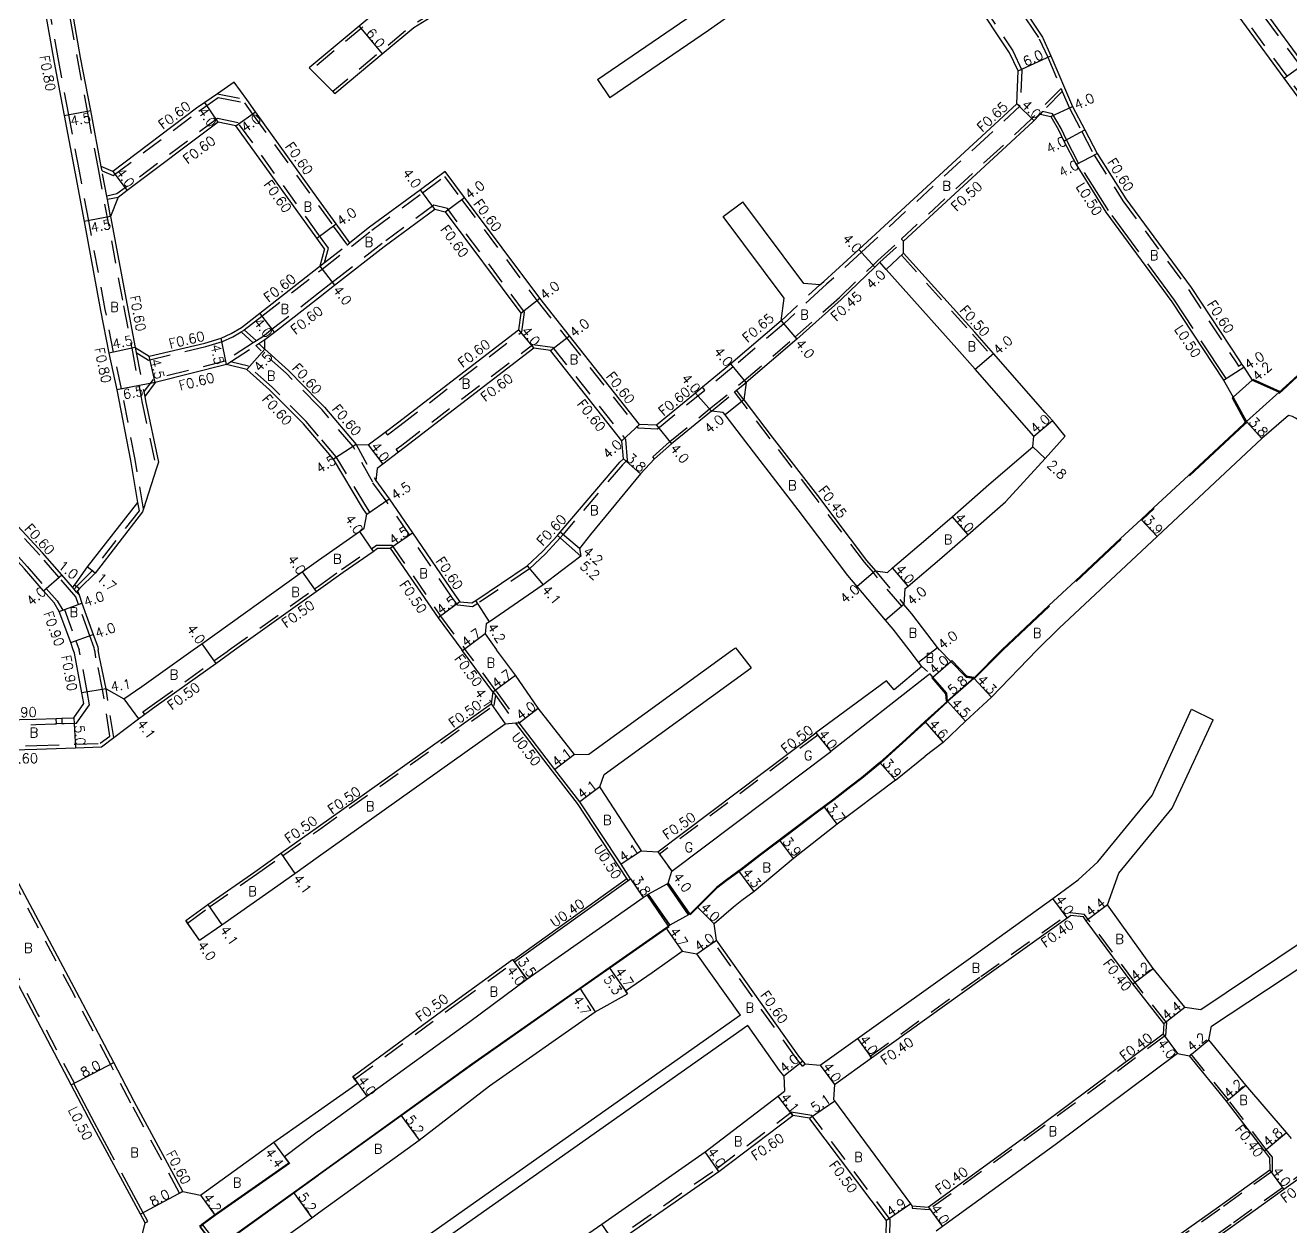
# Model space of a CAD drawing. Header units: metres. Extents: x -4002 to -3200, y -109800 to -109200.
# Drawn here: x -3531.6 to -3320.9, y -109542.3 to -109342.3 of the extents above; entities that cross this region are included whole.
import ezdxf

# ---------------------------------------------------------------- set-up
doc = ezdxf.new("R2010")
doc.units = ezdxf.units.M
doc.header["$LTSCALE"] = 2.5
for name, pattern in [('2232000', [2.5, 1.5, -1]), ('2233000', [4, 3, -1]), ('6301000', [1, 0.5, -0.5])]:
    doc.linetypes.add(name, pattern=pattern)
for name, color, linetype in [('2101000', 177, 'Continuous'), ('2101001', 1, 'Continuous'), ('2102000', 191, 'Continuous'), ('2102001', 191, 'Continuous'), ('2203000', 5, 'Continuous'), ('2231000', 162, 'Continuous'), ('2232000', 4, '2232000'), ('2233000', 62, '2233000'), ('2235000', 7, 'Continuous'), ('6132000', 1, '6132000'), ('9201100', 215, 'Continuous'), ('9201500', 222, 'Continuous'), ('9202100', 82, 'Continuous'), ('9202200', 155, '6301000'), ('9203500', 155, 'Continuous'), ('9301100', 77, 'Continuous')]:
    doc.layers.add(name, color=color, linetype=linetype)
doc.styles.add('Dm_Anotation', font='txt.shx', dxfattribs={"bigfont": 'pscdm.shx'})
doc.linetypes.add('6132000', pattern='A,1e-07,[100,DM.shx,S=0.25,R=0,X=0,Y=0],0.05,[100,DM.shx,S=0.2,R=0,X=0,Y=0],0.05,[100,DM.shx,S=0.15,R=0,X=0,Y=0],0.05,[100,DM.shx,S=0.1,R=0,X=0,Y=0],0.05,[100,DM.shx,S=0.05,R=0,X=0,Y=0],4.8', length=5)

msp = doc.modelspace()

# ---------------------------------------------------------------- linework, layer by layer
at = {"layer": '2101000'}
for points in [[(-3313.3, -109353.1), (-3311.27, -109351.66), (-3294.69, -109338.89), (-3294.51, -109336.2), (-3294.92, -109335.61), (-3305.3, -109320.9), (-3323.05, -109296.44), (-3326.81, -109290.72), (-3329.61, -109290.53), (-3330.72, -109291.35), (-3333.57, -109293.44), (-3349.01, -109304.46), (-3349.3, -109307.24), (-3340.78, -109318.46), (-3331.28, -109331.59), (-3318.74, -109348.75), (-3315.95, -109352.57)], [(-3389.29, -109381.74), (-3390.1, -109382.55), (-3395.73, -109387.91), (-3403.12, -109394.54), (-3411.56, -109401.75), (-3411.93, -109404.63), (-3407.2, -109410.84), (-3399.69, -109420.54), (-3391.49, -109431.4), (-3390.03, -109433.12), (-3388.04, -109433.36), (-3387.17, -109432.62), (-3381.61, -109427.91), (-3377.27, -109424.09), (-3371.15, -109418.71), (-3363.8, -109412.45), (-3363.63, -109410.66), (-3373.4, -109399.55), (-3376.45, -109396.07), (-3388.24, -109382.94)], [(-3457.22, -109438.46), (-3456.56, -109438.03), (-3448, -109432.3), (-3445.39, -109429.85), (-3442.96, -109427.22), (-3442.49, -109426.66), (-3440.59, -109424.41), (-3432.56, -109415.04), (-3431.98, -109414.44), (-3432.22, -109411.45), (-3444.1, -109396.44), (-3446.88, -109396.05), (-3468.48, -109412.63), (-3469.44, -109413.35), (-3472.06, -109415.33), (-3472.98, -109416.06), (-3473.22, -109418.04), (-3470.98, -109421.12), (-3467.1, -109426.77), (-3460.05, -109437.12), (-3459.21, -109438.26)]]:
    msp.add_lwpolyline(points, close=True, dxfattribs=at)
at = {"layer": '2101000', "color": 244}
for points in [[(-3480.01, -109353.62), (-3471.8, -109346.77), (-3466.89, -109342.68), (-3463.99, -109340.89), (-3455.86, -109335.9), (-3447.4, -109330.72), (-3438.61, -109325.33), (-3429.42, -109319.7), (-3419.76, -109313.77), (-3406.59, -109305.7), (-3401.56, -109306.19)], [(-3451.47, -109326.36), (-3460.22, -109331.54), (-3468.24, -109336.45), (-3470.41, -109337.78), (-3475.97, -109342.43), (-3484.32, -109349.38)]]:
    msp.add_lwpolyline(points, dxfattribs=at)
at = {"layer": '2101000'}
for points in [[(-3399.28, -109385.5), (-3398.6, -109384.92), (-3392.81, -109379.6), (-3371.63, -109360.16), (-3366.5, -109355.36), (-3366.24, -109349.87), (-3367.68, -109346.85), (-3379.58, -109328.97), (-3386.64, -109321.85)], [(-3374.89, -109325.23), (-3362.23, -109344.25), (-3360.8, -109347.35), (-3357.2, -109355.81), (-3355.14, -109359.71), (-3353.09, -109363.62), (-3348.34, -109371.16), (-3337.44, -109385.95), (-3329.42, -109398.15), (-3329.07, -109398.68), (-3328.72, -109399.22), (-3327.33, -109401.38), (-3322.82, -109403.38), (-3322.31, -109402.93), (-3319.1, -109399.95), (-3314, -109395.18)], [(-3529.15, -109334.87), (-3529.05, -109335.59), (-3526.77, -109348.46), (-3525.09, -109357.31), (-3523.32, -109366.7), (-3521.78, -109374.97), (-3519.03, -109389.74), (-3517.66, -109396.85), (-3516.31, -109402.99), (-3514.05, -109414.72), (-3512.85, -109421.74), (-3521.24, -109432.45), (-3523.35, -109435.42), (-3523.7, -109435.85), (-3525.49, -109433.79), (-3528.7, -109430.09), (-3535.5, -109422.73)], [(-3482.74, -109371.27), (-3493.23, -109356.72), (-3494.69, -109354.66), (-3496.77, -109351.74), (-3499.56, -109353.67), (-3501.69, -109355.15), (-3503.04, -109356.08), (-3516.99, -109366.62), (-3518.91, -109365.77), (-3520.67, -109356.48), (-3522.35, -109347.63), (-3524.61, -109334.82)], [(-3292.37, -109342.16), (-3308.95, -109354.92), (-3310.98, -109356.36), (-3315.62, -109359.56), (-3318.56, -109355.77), (-3321.97, -109351.11), (-3334.52, -109333.94)], [(-3482.74, -109378.11), (-3483.04, -109377.7), (-3496.48, -109359.05), (-3499.42, -109358.44), (-3514.58, -109369.81), (-3516.12, -109370.97), (-3516.2, -109371.18), (-3517.35, -109374.14), (-3514.61, -109388.88), (-3513.25, -109395.94), (-3510.96, -109397.38), (-3501.64, -109395.18), (-3498.92, -109394.35)], [(-3385.11, -109436.13), (-3384.58, -109435.67), (-3378.95, -109430.9), (-3374.63, -109427.1), (-3368.38, -109421.6), (-3361.77, -109414.39), (-3358.43, -109410.67), (-3360.57, -109408.08), (-3361.75, -109406.74), (-3370.39, -109396.91), (-3373.48, -109393.4), (-3385.33, -109380.2), (-3385.37, -109378.2), (-3368.92, -109363.09), (-3363.79, -109358.31), (-3362.6, -109357.08), (-3360.84, -109357.47), (-3359.53, -109359.71), (-3358.68, -109361.58), (-3356.63, -109365.48), (-3351.64, -109373.41), (-3340.66, -109388.32), (-3332.08, -109401.38), (-3330.46, -109404.18), (-3328.26, -109408.25), (-3328.68, -109408.63), (-3337.86, -109417.17)], [(-3405.72, -109391.5), (-3414.11, -109398.67), (-3418.83, -109402.55), (-3419.99, -109403.51), (-3426.49, -109408.85), (-3429.29, -109408.72), (-3440.97, -109393.96), (-3445.91, -109387.72), (-3458.44, -109370.93), (-3461.65, -109366.62), (-3465.77, -109369.66), (-3474.23, -109375.92), (-3477.53, -109378.5), (-3479.79, -109375.36), (-3482.74, -109371.27)], [(-3482.74, -109387.65), (-3480.07, -109385.56), (-3471.81, -109379.11), (-3463.39, -109372.88), (-3461.65, -109373.32), (-3449.05, -109390.2), (-3449.43, -109392.97)], [(-3481.73, -109379.52), (-3482.74, -109378.11)], [(-3481.73, -109379.52), (-3482.53, -109382.41)], [(-3498.92, -109394.35), (-3497.28, -109393.59), (-3495.56, -109392.59), (-3492.52, -109390.22), (-3482.74, -109382.58), (-3482.53, -109382.41)], [(-3487.75, -109399.74), (-3491.69, -109396.2), (-3491.66, -109394.62), (-3490.06, -109393.37), (-3482.74, -109387.65)], [(-3482.74, -109404.84), (-3481.72, -109405.88), (-3476.47, -109412.08), (-3474.47, -109412.14), (-3471.64, -109410), (-3469.59, -109408.45), (-3449.43, -109392.97)], [(-3482.74, -109411.59), (-3485.25, -109408.65), (-3490.89, -109402.97), (-3494.66, -109399.58), (-3498.07, -109398.77), (-3509.93, -109401.76), (-3511.68, -109404.06), (-3511.55, -109404.79), (-3509.38, -109415.01), (-3509.75, -109416.17), (-3511.86, -109422.81), (-3512.02, -109423.31), (-3519.95, -109433.5), (-3522.55, -109436.07), (-3522.84, -109436.43), (-3522.6, -109437.12), (-3522.13, -109438.51), (-3520.23, -109443.71), (-3519.5, -109445.76), (-3519.41, -109446.27)], [(-3487.75, -109399.74), (-3487.73, -109399.76), (-3482.74, -109404.84)], [(-3384.41, -109446.28), (-3387.07, -109442.79), (-3388.33, -109441.31), (-3393.08, -109435.71), (-3394.62, -109433.9), (-3402.87, -109422.97), (-3410.35, -109413.3), (-3415.03, -109407.16), (-3415.36, -109406.73), (-3417.34, -109406.5), (-3423.95, -109411.94), (-3426.79, -109414.47), (-3429.12, -109416.94), (-3437.47, -109427.07), (-3439.28, -109429.37), (-3439.06, -109430.66), (-3442.3, -109433.13), (-3445.36, -109435.43), (-3454.29, -109441.57), (-3454.82, -109441.93), (-3454.99, -109443.62), (-3453.09, -109446.28)], [(-3291.38, -109446.28), (-3292.54, -109444.57), (-3295.17, -109440.67), (-3296.79, -109438.27), (-3302.44, -109430.67), (-3308.2, -109422.92), (-3311.25, -109418.54), (-3315.54, -109412.32), (-3319.55, -109408.04), (-3320.09, -109407.69), (-3320.61, -109407.44), (-3321.26, -109407.22), (-3325.72, -109411.08), (-3343.14, -109427.41), (-3359.46, -109442.66), (-3363.12, -109446.28)], [(-3482.74, -109431.33), (-3480.93, -109430.04), (-3475.94, -109426.58), (-3475.13, -109426.02), (-3474.69, -109423.66), (-3475.39, -109422.63), (-3480.27, -109414.49), (-3482.74, -109411.59)], [(-3337.86, -109417.17), (-3343.71, -109422.62)], [(-3523.56, -109446.27), (-3524, -109445.06), (-3525.9, -109439.86), (-3526.74, -109438.46), (-3528.51, -109436.41), (-3531.68, -109432.76), (-3538.38, -109425.51), (-3540.48, -109423.42)], [(-3345.8, -109424.56), (-3343.71, -109422.62)], [(-3345.8, -109424.56), (-3349.2, -109427.74)], [(-3349.2, -109427.74), (-3356.73, -109434.77)], [(-3482.74, -109436.25), (-3478.63, -109433.31), (-3473.65, -109429.86), (-3472.91, -109429.32), (-3470.82, -109429.31), (-3462.83, -109440.93), (-3458.87, -109446.28)], [(-3503.62, -109446.28), (-3502.19, -109445.25), (-3485.47, -109433.29), (-3482.74, -109431.33)], [(-3496.75, -109446.28), (-3483.14, -109436.54), (-3482.74, -109436.25)], [(-3385.11, -109436.13), (-3385.28, -109438.72)], [(-3356.73, -109434.77), (-3361.14, -109438.89)], [(-3379.38, -109446.28), (-3379.67, -109445.89), (-3383.96, -109440.28), (-3385.28, -109438.72)], [(-3361.14, -109438.89), (-3362.14, -109439.82), (-3368.97, -109446.28)], [(-3555.05, -109446.27), (-3554.76, -109446.73), (-3548.47, -109456.74), (-3545.83, -109458.17), (-3539.4, -109458.02), (-3537.85, -109457.99), (-3529.82, -109457.8), (-3526.39, -109457.67), (-3525.49, -109457.64), (-3523.5, -109457.56)], [(-3539.29, -109463.02), (-3537.74, -109462.99), (-3529.62, -109462.8), (-3523.17, -109462.55), (-3518.86, -109462.41), (-3516.83, -109460.87), (-3512.69, -109457.72), (-3511.67, -109456.98), (-3509.78, -109455.6), (-3499.86, -109448.51), (-3496.75, -109446.28)], [(-3521.79, -109455.21), (-3522.14, -109453.39), (-3523.38, -109446.79), (-3523.56, -109446.27)], [(-3518.09, -109452.74), (-3519.2, -109447.46), (-3519.41, -109446.27)], [(-3515.14, -109454.43), (-3512.15, -109452.38), (-3503.62, -109446.28)], [(-3453.7, -109453.25), (-3458.76, -109446.42), (-3458.87, -109446.28)], [(-3449.92, -109450.46), (-3453.09, -109446.28)], [(-3382.29, -109449.05), (-3382.85, -109448.32), (-3384.41, -109446.28)], [(-3363.12, -109446.28), (-3370.72, -109454.12), (-3375.03, -109458.11), (-3378.76, -109461.67), (-3381.76, -109463.97)], [(-3377.46, -109448.19), (-3379.38, -109446.28)], [(-3368.97, -109446.28), (-3373.66, -109450.98)], [(-3377.46, -109448.19), (-3374.94, -109450.8), (-3373.66, -109450.98)], [(-3440.15, -109463.67), (-3446.16, -109455.98), (-3449.92, -109450.46)], [(-3380.48, -109450.8), (-3380.93, -109450.26)], [(-3378.04, -109454.78), (-3378.14, -109453.49), (-3380.48, -109450.8)], [(-3518.09, -109452.74), (-3515.14, -109454.43)], [(-3453.7, -109453.25), (-3454.02, -109455.22)], [(-3523.5, -109457.56), (-3521.79, -109455.21)], [(-3482.74, -109475.65), (-3454.02, -109455.22)], [(-3378.04, -109454.78), (-3381.79, -109458.21), (-3384.95, -109461.11)], [(-3482.74, -109480.68), (-3451.65, -109458.56)], [(-3451.65, -109458.56), (-3449.94, -109458.43), (-3449.35, -109458.39)], [(-3430.8, -109484.36), (-3432.38, -109481.96), (-3439.21, -109471.54), (-3443.4, -109466.17), (-3449.35, -109458.39)], [(-3428.95, -109479.71), (-3426.25, -109479.86), (-3399.94, -109460.05)], [(-3389.27, -109465.03), (-3384.95, -109461.11)], [(-3424.55, -109485.08), (-3423.93, -109483.12), (-3397.44, -109463.17)], [(-3386.68, -109467.95), (-3381.76, -109463.97)], [(-3505.35, -109536.42), (-3513.43, -109521.47), (-3516.84, -109514.98), (-3522.96, -109503.32), (-3533.01, -109484.46), (-3540.68, -109470), (-3542.4, -109466.75), (-3541.99, -109464.28)], [(-3389.27, -109465.03), (-3392.35, -109467.58), (-3394.19, -109468.96), (-3396.96, -109471.13), (-3399.96, -109473.36), (-3404.64, -109476.89), (-3409.24, -109480.35), (-3412.31, -109482.69), (-3414.83, -109484.57), (-3416.5, -109485.84), (-3420.95, -109490.26)], [(-3386.68, -109467.95), (-3396.37, -109475.3), (-3403.64, -109481.02), (-3410.19, -109486.48), (-3412.24, -109488), (-3413.67, -109489.09), (-3416.89, -109491.86)], [(-3428.95, -109479.71), (-3435.81, -109469.24), (-3435.93, -109469.07)], [(-3511.6, -109541.67), (-3512.38, -109540.22), (-3520.49, -109525.23), (-3523.92, -109518.7), (-3530.04, -109507.06), (-3540.08, -109488.21), (-3547.74, -109473.75)], [(-3504.84, -109491.33), (-3501.18, -109488.65), (-3493.35, -109483.2), (-3489.04, -109480.13), (-3482.74, -109475.65)], [(-3502.56, -109494.61), (-3498.84, -109492.02), (-3490.99, -109486.55), (-3486.67, -109483.47), (-3482.74, -109480.68)], [(-3450.13, -109498.22), (-3430.8, -109484.36)], [(-3420.95, -109490.26), (-3421.12, -109490.37), (-3424.71, -109485.2), (-3424.55, -109485.08)], [(-3482.74, -109526.39), (-3474.68, -109520.55), (-3457.54, -109508.15), (-3448.08, -109501.06), (-3428.68, -109487.51), (-3428.04, -109487.06)], [(-3428.04, -109487.06), (-3427.88, -109486.95), (-3424.28, -109492.12), (-3424.45, -109492.24)], [(-3399.21, -109515.38), (-3392.99, -109510.95), (-3374.56, -109497.81), (-3360.47, -109487.64)], [(-3343.81, -109499.3), (-3351.4, -109488.73)], [(-3396.84, -109518.61), (-3390.66, -109514.2), (-3372.25, -109500.96), (-3357.57, -109490.48)], [(-3355.41, -109490.71), (-3357.57, -109490.48)], [(-3342, -109508.45), (-3347.15, -109501.85), (-3354.93, -109491.37), (-3355.41, -109490.71)], [(-3482.74, -109533.58), (-3469.05, -109523.7), (-3457.21, -109515.17), (-3439.26, -109502.61), (-3434.33, -109499.15), (-3424.9, -109492.56), (-3424.45, -109492.24)], [(-3416.46, -109494.57), (-3416.89, -109491.86)], [(-3401.7, -109515.2), (-3402.76, -109513.88), (-3416.46, -109494.57)], [(-3482.74, -109539.99), (-3465.96, -109527.89), (-3454.28, -109518.84), (-3436.7, -109506.55), (-3431.3, -109503.5), (-3431.64, -109503.01), (-3427.19, -109499.98), (-3422.2, -109496.4)], [(-3482.74, -109523.01), (-3476.22, -109518.42), (-3476.73, -109517.72), (-3477.02, -109517.31), (-3459.94, -109504.7), (-3450.42, -109497.82)], [(-3450.42, -109497.82), (-3450.36, -109497.9), (-3450.13, -109498.22)], [(-3422.2, -109496.4), (-3419.74, -109496.86)], [(-3412.47, -109507.1), (-3419.74, -109496.86)], [(-3338.53, -109505.75), (-3343.81, -109499.3)], [(-3405.25, -109517.17), (-3405.97, -109516.27), (-3411.28, -109508.79)], [(-3342.1, -109510.25), (-3362.49, -109525.47), (-3381.21, -109539.04)], [(-3342, -109508.45), (-3342.1, -109510.25)], [(-3320.73, -109527.59), (-3321.57, -109526.62), (-3328.35, -109518.71), (-3334.51, -109511.17)], [(-3339.73, -109513.47), (-3360.11, -109528.68), (-3378.86, -109542.28), (-3379.89, -109543.01)], [(-3339.73, -109513.47), (-3337.76, -109513.83)], [(-3324.4, -109530.78), (-3325.26, -109529.68), (-3331.57, -109521.4), (-3337.76, -109513.83)], [(-3401.7, -109515.2), (-3399.21, -109515.38)], [(-3405.25, -109517.17), (-3405.19, -109519.71)], [(-3396.84, -109518.61), (-3396.99, -109521.1)], [(-3418.36, -109529.82), (-3405.19, -109519.71)], [(-3502.41, -109537.05), (-3490.2, -109528.23), (-3484.78, -109524.45), (-3482.74, -109523.01)], [(-3383.9, -109538.81), (-3384.14, -109538.47), (-3396.81, -109521.35), (-3396.99, -109521.1)], [(-3416.07, -109533.1), (-3403.76, -109523.78)], [(-3401.01, -109524.23), (-3403.76, -109523.78)], [(-3388.16, -109541.28), (-3400.92, -109524.35), (-3401.01, -109524.23)], [(-3482.74, -109526.39), (-3488.39, -109530.68), (-3487.58, -109531.77)], [(-3479.86, -109573.38), (-3453.62, -109555.08), (-3437.72, -109543.37), (-3435.55, -109541.88), (-3418.36, -109529.82)], [(-3324.4, -109530.78), (-3324.37, -109532.88)], [(-3487.58, -109531.77), (-3499.95, -109540.45), (-3502.08, -109542), (-3502.47, -109542.31), (-3499.71, -109545.85), (-3499.31, -109545.55), (-3498.87, -109545.21), (-3486.91, -109536.59), (-3482.74, -109533.58)], [(-3478.41, -109577.12), (-3477.53, -109576.51), (-3451.26, -109558.31), (-3435.25, -109546.41), (-3433.33, -109545.08), (-3416.07, -109533.1)], [(-3324.37, -109532.88), (-3332.92, -109539.03), (-3353.6, -109553.68), (-3362.73, -109560.15), (-3365.18, -109561.89)], [(-3317.17, -109532.62), (-3322.04, -109536.12), (-3330.58, -109542.27), (-3351.29, -109556.95), (-3360.42, -109563.42)], [(-3505.35, -109536.42), (-3502.41, -109537.05)], [(-3496.98, -109550.18), (-3496.68, -109549.96), (-3483.85, -109540.79), (-3482.74, -109539.99)], [(-3383.9, -109538.81), (-3381.21, -109539.04)], [(-3512.33, -109544.58), (-3511.6, -109541.67)], [(-3388.21, -109543.58), (-3388.16, -109541.28)]]:
    msp.add_lwpolyline(points, dxfattribs=at)
at = {"layer": '2101001', "flags": 128}
msp.add_lwpolyline([(-3480.01, -109353.62), (-3484.32, -109349.38)], dxfattribs=at)
at = {"layer": '2101001'}
msp.add_lwpolyline([(-3502.56, -109494.61), (-3504.56, -109491.74), (-3504.84, -109491.33)], dxfattribs=at)
at = {"layer": '2102000'}
for points in [[(-3436.27, -109351.29), (-3389.42, -109319.21)], [(-3386.64, -109321.85), (-3396.17, -109328.32), (-3407.7, -109336.01), (-3417.79, -109343.14), (-3434.24, -109354.34)], [(-3399.28, -109385.5), (-3401.93, -109385.27), (-3412.09, -109371.69)], [(-3405.72, -109391.5), (-3405.2, -109387.69), (-3415.36, -109374.12)], [(-3440.15, -109463.67), (-3437.72, -109463.63), (-3413.8, -109446.28)], [(-3413.8, -109446.28), (-3413.3, -109445.91)], [(-3435.93, -109469.07), (-3435.16, -109467), (-3410.73, -109449.28)], [(-3382.29, -109449.05), (-3386.9, -109452.94), (-3388.18, -109451.42), (-3399.94, -109460.05)], [(-3380.93, -109450.26), (-3381.28, -109450.54), (-3397.44, -109463.17)], [(-3360.47, -109487.64), (-3356.27, -109484.52), (-3352.99, -109481.56), (-3343.97, -109470.5), (-3337.41, -109456.11)], [(-3351.4, -109488.73), (-3349.5, -109483.46), (-3340.65, -109472.6), (-3333.82, -109457.9)], [(-3338.53, -109505.75), (-3335.87, -109506.12), (-3314.57, -109491.85)], [(-3334.51, -109511.17), (-3334.06, -109508.92), (-3312.64, -109494.77)], [(-3412.47, -109507.1), (-3482.74, -109556.63)], [(-3411.28, -109508.79), (-3482.74, -109559.16)]]:
    msp.add_lwpolyline(points, dxfattribs=at)
at = {"layer": '2102001'}
for points in [[(-3436.27, -109351.29), (-3434.24, -109354.34)], [(-3415.36, -109374.12), (-3412.09, -109371.69)], [(-3413.3, -109445.91), (-3413.02, -109446.28)], [(-3413.02, -109446.28), (-3410.73, -109449.28)], [(-3337.41, -109456.11), (-3333.82, -109457.9)]]:
    msp.add_lwpolyline(points, dxfattribs=at)
at = {"layer": '2203000'}
for points in [[(-3327.19, -109401.22), (-3322.66, -109403.24), (-3322.82, -109403.38), (-3327.33, -109401.38)], [(-3328.41, -109408.39), (-3328.26, -109408.25), (-3330.46, -109404.18), (-3330.63, -109404.28)], [(-3377.31, -109448.05), (-3374.84, -109450.61), (-3373.63, -109450.79), (-3373.66, -109450.98), (-3374.94, -109450.8), (-3377.46, -109448.19)], [(-3380.63, -109450.93), (-3378.34, -109453.57), (-3378.24, -109454.79), (-3378.04, -109454.78), (-3378.14, -109453.49), (-3380.48, -109450.8)], [(-3424.55, -109485.08), (-3420.95, -109490.26), (-3421.12, -109490.37), (-3424.71, -109485.2)], [(-3427.88, -109486.95), (-3424.28, -109492.12), (-3424.45, -109492.24), (-3428.04, -109487.06)], [(-3499.71, -109545.85), (-3502.47, -109542.31), (-3502.08, -109542), (-3499.31, -109545.55)]]:
    msp.add_lwpolyline(points, close=True, dxfattribs=at)
at = {"layer": '2231000'}
for points in [[(-3449.75, -109458.69), (-3449.94, -109458.43)], [(-3431.21, -109484.65), (-3432.8, -109482.24), (-3439.61, -109471.83), (-3443.8, -109466.48), (-3449.75, -109458.69)], [(-3450.36, -109497.9), (-3431.43, -109484.32)]]:
    msp.add_lwpolyline(points, dxfattribs=at)
at = {"layer": '2232000'}
for points in [[(-3328.86, -109289.98), (-3326.48, -109290.14), (-3322.56, -109296.1), (-3304.81, -109320.55), (-3294.43, -109335.26), (-3293.89, -109336.03), (-3294.11, -109339.2), (-3310.91, -109352.14), (-3313.17, -109353.74), (-3316.3, -109353.11), (-3319.23, -109349.1), (-3331.77, -109331.94), (-3341.26, -109318.82), (-3349.93, -109307.41), (-3349.58, -109304.12), (-3333.92, -109292.95), (-3331.08, -109290.86), (-3329.79, -109289.92), (-3323.43, -109285.25), (-3307.71, -109273.72), (-3299.24, -109267.83), (-3296.45, -109267.84)], [(-3323.63, -109286.15), (-3324.17, -109288.55), (-3320.26, -109294.51), (-3302.54, -109318.92), (-3292.14, -109333.65), (-3288.74, -109338.5), (-3292.74, -109341.68), (-3309.31, -109354.44), (-3311.32, -109355.87), (-3315.49, -109358.75), (-3318.08, -109355.41), (-3321.49, -109350.76), (-3334.03, -109333.59), (-3343.51, -109320.48), (-3352.23, -109309.02), (-3355.18, -109308.12), (-3358.83, -109310.72), (-3374.77, -109322.35), (-3375.38, -109324.74)], [(-3394.57, -109312.52), (-3388.99, -109318.79), (-3385.57, -109322.09), (-3379.11, -109328.59), (-3367.15, -109346.56), (-3365.64, -109349.75), (-3365.92, -109355.71)], [(-3375.36, -109325.61), (-3362.75, -109344.55), (-3361.34, -109347.6), (-3359.13, -109352.8), (-3358.92, -109353.3), (-3357.74, -109356.06), (-3355.67, -109359.99), (-3353.61, -109363.92), (-3348.83, -109371.49), (-3337.93, -109386.29), (-3329.92, -109398.47), (-3329.57, -109399.01), (-3329.07, -109398.68)], [(-3511.86, -109422.81), (-3513.26, -109414.57), (-3515.53, -109402.83), (-3516.87, -109396.68), (-3518.24, -109389.59), (-3520.99, -109374.82), (-3522.53, -109366.55), (-3524.31, -109357.17), (-3525.99, -109348.31), (-3528.26, -109335.46), (-3528.34, -109334.86)], [(-3525.22, -109334.84), (-3522.94, -109347.74), (-3521.26, -109356.59), (-3519.5, -109365.9), (-3515.2, -109389), (-3513.84, -109396.06), (-3512.32, -109403.91), (-3512.13, -109404.91), (-3509.75, -109416.17)], [(-3518.78, -109366.49), (-3516.91, -109367.31), (-3502.69, -109356.57), (-3501.35, -109355.64), (-3499.43, -109354.31), (-3495.04, -109355.2), (-3493.72, -109357.07), (-3482.74, -109372.3)], [(-3499.56, -109353.67), (-3494.69, -109354.66)], [(-3359.13, -109352.8), (-3364.14, -109357.96), (-3369.25, -109362.72), (-3385.71, -109377.84), (-3385.68, -109377.87), (-3385.37, -109378.2)], [(-3358.92, -109353.3), (-3362.19, -109356.66), (-3362.6, -109357.08)], [(-3366.5, -109355.36), (-3365.92, -109355.71), (-3371.19, -109360.63), (-3392.37, -109380.08), (-3398.17, -109385.4), (-3398.85, -109385.98), (-3405.29, -109391.98), (-3413.69, -109399.17), (-3418.41, -109403.05), (-3418.45, -109403.01), (-3418.83, -109402.55)], [(-3482.74, -109377.09), (-3496.13, -109358.51), (-3499.56, -109357.8), (-3514.94, -109369.33), (-3516.31, -109370.36), (-3517.99, -109370.72)], [(-3517.35, -109374.14), (-3517.88, -109371.31), (-3517.99, -109370.72), (-3518.78, -109366.49), (-3518.91, -109365.77)], [(-3482.74, -109383.34), (-3482.16, -109382.88), (-3477.16, -109378.98), (-3473.86, -109376.4), (-3465.41, -109370.15), (-3461.77, -109367.45), (-3458.92, -109371.28), (-3446.39, -109388.08), (-3441.44, -109394.33), (-3429.59, -109409.31), (-3426.29, -109409.46), (-3419.61, -109403.97), (-3418.45, -109403.01)], [(-3516.12, -109370.97), (-3517.88, -109371.31)], [(-3471.64, -109410), (-3471.28, -109410.48), (-3469.23, -109408.92), (-3448.87, -109393.3), (-3448.42, -109390.04), (-3461.29, -109372.79), (-3463.52, -109372.23), (-3472.17, -109378.63), (-3480.03, -109384.77), (-3480.44, -109385.09), (-3482.74, -109386.89)], [(-3482.74, -109372.3), (-3480.28, -109375.71), (-3478, -109378.87)], [(-3481.74, -109381.79), (-3481.08, -109379.4), (-3482.55, -109377.35), (-3482.74, -109377.09)], [(-3482.53, -109382.41), (-3481.74, -109381.79), (-3478, -109378.87), (-3477.53, -109378.5)], [(-3426.79, -109414.47), (-3427.11, -109414.14), (-3424.25, -109411.6), (-3417.63, -109406.16), (-3411.85, -109401.41), (-3403.42, -109394.2), (-3396.03, -109387.58), (-3390.41, -109382.22), (-3389.6, -109381.42), (-3385.68, -109377.87)], [(-3389.29, -109381.74), (-3385.37, -109378.2)], [(-3385.33, -109380.2), (-3385.69, -109380.55), (-3373.85, -109393.73), (-3370.77, -109397.24), (-3370.39, -109396.91)], [(-3513.09, -109396.75), (-3511.07, -109398.02), (-3501.49, -109395.76), (-3498.71, -109394.91), (-3497, -109394.13), (-3495.64, -109393.34), (-3495.22, -109393.09), (-3495.11, -109393.01), (-3492.15, -109390.69), (-3482.74, -109383.34)], [(-3405.72, -109391.5), (-3399.28, -109385.5)], [(-3482.74, -109386.89), (-3490.43, -109392.9), (-3492.01, -109394.14), (-3493.09, -109394.83), (-3493.61, -109395.17), (-3498.31, -109398.21), (-3510.28, -109401.23), (-3511.84, -109403.27)], [(-3498.07, -109398.77), (-3497.37, -109398.32), (-3493.17, -109395.6), (-3492.66, -109395.27), (-3491.66, -109394.62)], [(-3493.61, -109395.17), (-3495.64, -109393.34)], [(-3493.09, -109394.83), (-3495.11, -109393.01)], [(-3513.25, -109395.94), (-3513.09, -109396.75), (-3511.84, -109403.27), (-3511.68, -109404.06)], [(-3482.74, -109405.69), (-3488.15, -109400.18), (-3492.29, -109396.47), (-3493.17, -109395.6)], [(-3491.69, -109396.2), (-3491.88, -109396.03), (-3492.66, -109395.27)], [(-3469.44, -109413.35), (-3469.8, -109412.87), (-3468.85, -109412.16), (-3447.04, -109395.42), (-3443.78, -109395.88), (-3431.64, -109411.22), (-3431.36, -109414.66), (-3432.12, -109415.44), (-3440.13, -109424.8), (-3442.03, -109427.05), (-3442.51, -109427.61), (-3444.97, -109430.27), (-3447.63, -109432.77), (-3456.23, -109438.53), (-3457.08, -109439.08), (-3459.54, -109438.83), (-3460.54, -109437.47), (-3467.6, -109427.11), (-3471.47, -109421.46), (-3473.72, -109418.37), (-3476.97, -109412.42), (-3482.16, -109406.28), (-3482.74, -109405.69)], [(-3482.74, -109410.66), (-3484.8, -109408.25), (-3490.48, -109402.53), (-3494.38, -109399.03), (-3497.37, -109398.32)], [(-3417.34, -109406.5), (-3413.48, -109403.33), (-3413.14, -109403.05), (-3411.56, -109401.75)], [(-3411.93, -109404.63), (-3413.14, -109403.05)], [(-3390.03, -109433.12), (-3385.28, -109438.72), (-3385.62, -109439.01), (-3390.37, -109433.41), (-3391.84, -109431.68), (-3400.05, -109420.82), (-3407.56, -109411.11), (-3413.48, -109403.33)], [(-3474.69, -109423.66), (-3474.19, -109423.32), (-3474.89, -109422.31), (-3479.78, -109414.14), (-3482.74, -109410.66)], [(-3476.47, -109412.08), (-3473.22, -109418.04)], [(-3520.02, -109446.27), (-3520.08, -109445.92), (-3520.8, -109443.92), (-3522.7, -109438.71), (-3523.13, -109437.43), (-3525.95, -109434.18), (-3529.15, -109430.49), (-3535.94, -109423.15), (-3538.08, -109421.01), (-3541.43, -109417.67), (-3545.29, -109420.13), (-3562.43, -109431.12), (-3565.03, -109430.57)], [(-3512.85, -109421.74), (-3512.62, -109423.11), (-3520.4, -109433.1), (-3523, -109435.67), (-3523.42, -109436.18)], [(-3562.51, -109434.49), (-3543.59, -109422.37), (-3540.2, -109422.85), (-3537.95, -109425.1), (-3531.24, -109432.36), (-3528.06, -109436.02), (-3526.25, -109438.1), (-3525.32, -109439.65)], [(-3482.74, -109435.64), (-3478.92, -109432.9), (-3473.94, -109429.46), (-3473.08, -109428.82), (-3470.55, -109428.81), (-3462.42, -109440.64), (-3458.36, -109446.12), (-3458.25, -109446.28)], [(-3522.6, -109437.12), (-3523.02, -109436.64), (-3523.42, -109436.18), (-3523.7, -109435.85)], [(-3522.84, -109436.43), (-3523.02, -109436.64)], [(-3497.61, -109446.28), (-3483.43, -109436.13), (-3482.74, -109435.64)], [(-3525.9, -109439.86), (-3525.32, -109439.65), (-3525.05, -109439.55), (-3523.15, -109444.75), (-3522.61, -109446.27)], [(-3523.02, -109458.44), (-3520.84, -109455.43), (-3521.25, -109453.22), (-3522.51, -109446.55), (-3522.61, -109446.27)], [(-3518.68, -109452.85), (-3519.79, -109447.57), (-3519.95, -109446.64), (-3520.02, -109446.27)], [(-3511.67, -109456.98), (-3511.97, -109456.57), (-3510.07, -109455.2), (-3500.15, -109448.1), (-3497.93, -109446.51), (-3497.61, -109446.28)], [(-3453.18, -109453.12), (-3458.15, -109446.4), (-3458.25, -109446.28)], [(-3517.48, -109460.61), (-3518.68, -109452.85)], [(-3516.83, -109460.87), (-3518.09, -109452.74)], [(-3453.7, -109453.25), (-3453.29, -109453.82), (-3449.94, -109458.43)], [(-3453.18, -109453.12), (-3449.35, -109458.39)], [(-3482.74, -109476.26), (-3453.56, -109455.51)], [(-3453.29, -109453.82), (-3453.56, -109455.51)], [(-3536.87, -109458.86), (-3529.8, -109458.7), (-3526.62, -109458.58), (-3526.35, -109458.57)], [(-3525.46, -109458.54), (-3525.1, -109458.52), (-3523.02, -109458.44)], [(-3539.31, -109462.42), (-3537.75, -109462.39), (-3529.64, -109462.2), (-3523.19, -109461.95), (-3519.07, -109461.82), (-3517.48, -109460.61)], [(-3399.94, -109460.05), (-3399.63, -109460.44), (-3425.96, -109480.27)], [(-3505.87, -109536.7), (-3513.96, -109521.75), (-3517.37, -109515.26), (-3523.49, -109503.6), (-3533.54, -109484.74), (-3541.21, -109470.28), (-3543.02, -109466.85), (-3542.73, -109465.05)], [(-3523.39, -109518.42), (-3529.5, -109506.78), (-3539.55, -109487.93), (-3548.46, -109471.11)], [(-3504.84, -109491.33), (-3504.56, -109491.74), (-3500.89, -109489.06), (-3493.06, -109483.6), (-3488.75, -109480.54), (-3483.39, -109476.73), (-3482.74, -109476.26)], [(-3426.25, -109479.86), (-3425.96, -109480.27)], [(-3390.66, -109514.2), (-3390.89, -109513.88), (-3372.49, -109500.63), (-3357.67, -109490.06)], [(-3355.2, -109490.33), (-3357.67, -109490.06)], [(-3341.59, -109508.32), (-3346.83, -109501.6), (-3354.61, -109491.13), (-3355.2, -109490.33)], [(-3416.94, -109494.92), (-3416.46, -109494.57)], [(-3402.17, -109515.58), (-3403.24, -109514.24), (-3416.94, -109494.92)], [(-3476.73, -109517.72), (-3459.64, -109505.11), (-3450.13, -109498.22)], [(-3341.59, -109508.32), (-3341.71, -109510.46)], [(-3341.71, -109510.46), (-3362.26, -109525.79), (-3381.09, -109539.45)], [(-3337.45, -109513.58), (-3337.76, -109513.83)], [(-3324, -109530.64), (-3324.95, -109529.44), (-3331.26, -109521.16), (-3337.45, -109513.58)], [(-3402.17, -109515.58), (-3401.7, -109515.2)], [(-3523.92, -109518.7), (-3523.48, -109518.47), (-3523.39, -109518.42)], [(-3416.42, -109532.61), (-3404.03, -109523.23), (-3403.76, -109523.78)], [(-3400.6, -109523.8), (-3404.03, -109523.23)], [(-3387.56, -109541.09), (-3400.45, -109523.98), (-3400.6, -109523.8)], [(-3324, -109530.64), (-3323.97, -109533.08)], [(-3477.53, -109576.51), (-3477.88, -109576.03), (-3451.61, -109557.82), (-3435.6, -109545.93), (-3416.42, -109532.61)], [(-3323.97, -109533.08), (-3332.69, -109539.35), (-3353.37, -109554.01), (-3362.5, -109560.48), (-3365.08, -109562.31)], [(-3317.4, -109532.29), (-3322.27, -109535.8), (-3330.81, -109541.94), (-3351.52, -109556.62)], [(-3505.87, -109536.7), (-3505.35, -109536.42)], [(-3383.9, -109538.81), (-3383.93, -109539.21)], [(-3383.93, -109539.21), (-3381.09, -109539.45)], [(-3387.62, -109543.77), (-3387.56, -109541.09)]]:
    msp.add_lwpolyline(points, dxfattribs=at)
at = {"layer": '2232000', "color": 244, "flags": 128}
for points in [[(-3406.65, -109299.3), (-3416.52, -109305.34), (-3425.49, -109310.83), (-3434.27, -109316.21), (-3442.97, -109321.55), (-3451.21, -109326.79), (-3459.96, -109331.97), (-3467.98, -109336.88), (-3470.11, -109338.19), (-3475.65, -109342.81), (-3483.96, -109349.73), (-3484.32, -109349.38)], [(-3480.01, -109353.62), (-3480.36, -109353.26), (-3472.13, -109346.39), (-3467.18, -109342.27), (-3464.25, -109340.47), (-3456.12, -109335.48), (-3447.66, -109330.29), (-3438.88, -109324.9), (-3429.68, -109319.27), (-3420.02, -109313.35), (-3403.83, -109303.42)]]:
    msp.add_lwpolyline(points, dxfattribs=at)
at = {"layer": '2233000'}
for points in [[(-3332.08, -109401.38), (-3331.66, -109401.11), (-3340.25, -109388.04), (-3351.23, -109373.13), (-3356.19, -109365.23), (-3358.23, -109361.36), (-3359.09, -109359.48), (-3360.52, -109357.03), (-3362.19, -109356.66)], [(-3511.16, -109541.43), (-3511.94, -109539.99), (-3520.05, -109524.99), (-3523.48, -109518.47)], [(-3511.6, -109541.67), (-3511.16, -109541.43)]]:
    msp.add_lwpolyline(points, dxfattribs=at)
at = {"layer": '2235000'}
msp.add_lwpolyline([(-3525.46, -109458.54), (-3526.35, -109458.57), (-3526.39, -109457.67), (-3525.49, -109457.64)], close=True, dxfattribs=at)
at = {"layer": '6132000'}
for points in [[(-3313.9, -109395.29), (-3319, -109400.06), (-3322.21, -109403.04), (-3322.79, -109403.56)], [(-3328.24, -109408.44), (-3328.58, -109408.74), (-3337.76, -109417.28)], [(-3343.61, -109422.73), (-3345.62, -109424.6)], [(-3349.1, -109427.85), (-3356.63, -109434.88)], [(-3361.03, -109439), (-3362.03, -109439.93), (-3368.75, -109446.28)], [(-3368.75, -109446.28), (-3373.57, -109451.08)], [(-3377.96, -109454.87), (-3381.7, -109458.31), (-3384.86, -109461.21), (-3389.18, -109465.13), (-3392.27, -109467.68), (-3394.11, -109469.07), (-3396.88, -109471.24), (-3399.88, -109473.46), (-3404.56, -109477), (-3409.16, -109480.45), (-3412.23, -109482.8), (-3414.75, -109484.67), (-3416.41, -109485.94), (-3420.86, -109490.35)], [(-3424.37, -109492.35), (-3424.83, -109492.66), (-3434.25, -109499.26), (-3439.19, -109502.71), (-3457.13, -109515.27), (-3468.97, -109523.81), (-3482.74, -109533.74)], [(-3502.56, -109542.18), (-3502.17, -109541.88), (-3500.04, -109540.33), (-3487.67, -109531.65)], [(-3482.74, -109533.74), (-3482.84, -109533.81), (-3486.84, -109536.69), (-3498.79, -109545.31), (-3499.23, -109545.65), (-3499.63, -109545.96)]]:
    msp.add_lwpolyline(points, dxfattribs=at)
at = {"layer": '9201100', "color": 244, "flags": 128}
msp.add_lwpolyline([(-3475.97, -109342.43), (-3472.12, -109347.03)], dxfattribs=at)
at = {"layer": '9201100'}
for points in [[(-3366.24, -109349.87), (-3360.8, -109347.35)], [(-3321.97, -109351.11), (-3318.74, -109348.75)], [(-3525.09, -109357.31), (-3520.67, -109356.48)], [(-3499.42, -109358.44), (-3501.69, -109355.15)], [(-3496.48, -109359.05), (-3493.23, -109356.72)], [(-3366.5, -109355.36), (-3363.63, -109358.15)], [(-3360.84, -109357.47), (-3357.2, -109355.81)], [(-3358.68, -109361.58), (-3355.14, -109359.71)], [(-3356.63, -109365.48), (-3353.09, -109363.62)], [(-3516.99, -109366.62), (-3514.58, -109369.81)], [(-3463.39, -109372.88), (-3465.77, -109369.66)], [(-3461.65, -109373.32), (-3458.44, -109370.93)], [(-3517.35, -109374.14), (-3521.78, -109374.97)], [(-3483.04, -109377.7), (-3479.79, -109375.36)], [(-3390.1, -109382.55), (-3392.81, -109379.6)], [(-3385.33, -109380.2), (-3388.24, -109382.94)], [(-3482.53, -109382.41), (-3480.07, -109385.56)], [(-3449.05, -109390.2), (-3445.91, -109387.72)], [(-3490.06, -109393.37), (-3492.52, -109390.22)], [(-3405.72, -109391.5), (-3403.12, -109394.54)], [(-3498.07, -109398.77), (-3498.92, -109394.35)], [(-3449.43, -109392.97), (-3446.88, -109396.05)], [(-3444.1, -109396.44), (-3440.97, -109393.96)], [(-3513.25, -109395.94), (-3517.66, -109396.85)], [(-3494.66, -109399.58), (-3491.69, -109396.2)], [(-3509.93, -109401.76), (-3510.96, -109397.38)], [(-3411.56, -109401.75), (-3414.11, -109398.67)], [(-3373.4, -109399.55), (-3370.39, -109396.91)], [(-3332.08, -109401.38), (-3328.72, -109399.22)], [(-3509.93, -109401.76), (-3516.31, -109402.99)], [(-3330.46, -109404.18), (-3327.33, -109401.38)], [(-3419.99, -109403.51), (-3417.34, -109406.5)], [(-3411.93, -109404.63), (-3415.03, -109407.16)], [(-3429.29, -109408.72), (-3432.22, -109411.45)], [(-3426.49, -109408.85), (-3423.95, -109411.94)], [(-3363.63, -109410.66), (-3360.57, -109408.08)], [(-3328.26, -109408.25), (-3325.72, -109411.08)], [(-3476.47, -109412.08), (-3480.27, -109414.49)], [(-3474.47, -109412.14), (-3472.06, -109415.33)], [(-3363.8, -109412.45), (-3361.77, -109414.39)], [(-3431.98, -109414.44), (-3429.12, -109416.94)], [(-3474.69, -109423.66), (-3470.98, -109421.12)], [(-3377.27, -109424.09), (-3374.63, -109427.1)], [(-3345.8, -109424.56), (-3343.14, -109427.41)], [(-3475.94, -109426.58), (-3473.65, -109429.86)], [(-3470.82, -109429.31), (-3467.1, -109426.77)], [(-3442.96, -109427.22), (-3439.06, -109430.66)], [(-3439.28, -109429.37), (-3442.49, -109426.66)], [(-3519.95, -109433.5), (-3521.24, -109432.45)], [(-3448, -109432.3), (-3445.36, -109435.43)], [(-3528.51, -109436.41), (-3525.49, -109433.79)], [(-3485.47, -109433.29), (-3483.14, -109436.54)], [(-3390.03, -109433.12), (-3393.08, -109435.71)], [(-3384.58, -109435.67), (-3387.17, -109432.62)], [(-3523.35, -109435.42), (-3522.55, -109436.07)], [(-3525.9, -109439.86), (-3522.13, -109438.51)], [(-3459.21, -109438.26), (-3462.83, -109440.93)], [(-3454.29, -109441.57), (-3456.56, -109438.03)], [(-3385.28, -109438.72), (-3388.33, -109441.31)], [(-3524, -109445.06), (-3520.23, -109443.71)], [(-3454.99, -109443.62), (-3458.76, -109446.42)], [(-3502.19, -109445.25), (-3499.86, -109448.51)], [(-3382.85, -109448.32), (-3379.67, -109445.89)], [(-3380.48, -109450.8), (-3377.46, -109448.19)], [(-3453.7, -109453.25), (-3449.92, -109450.46)], [(-3378.04, -109454.78), (-3373.66, -109450.98)], [(-3373.66, -109450.98), (-3370.72, -109454.12)], [(-3518.09, -109452.74), (-3522.14, -109453.39)], [(-3515.14, -109454.43), (-3512.69, -109457.72)], [(-3454.02, -109455.22), (-3451.65, -109458.56)], [(-3378.04, -109454.78), (-3375.03, -109458.11)], [(-3523.5, -109457.56), (-3523.17, -109462.55)], [(-3449.35, -109458.39), (-3446.16, -109455.98)], [(-3381.79, -109458.21), (-3378.76, -109461.67)], [(-3399.94, -109460.05), (-3397.44, -109463.17)], [(-3440.15, -109463.67), (-3443.4, -109466.17)], [(-3389.27, -109465.03), (-3386.68, -109467.95)], [(-3435.93, -109469.07), (-3439.21, -109471.54)], [(-3396.37, -109475.3), (-3398.57, -109472.33)], [(-3403.64, -109481.02), (-3405.98, -109477.9)], [(-3489.04, -109480.13), (-3486.67, -109483.47)], [(-3428.95, -109479.71), (-3432.38, -109481.96)], [(-3426.25, -109479.86), (-3423.93, -109483.12)], [(-3410.19, -109486.48), (-3412.76, -109483.03)], [(-3430.8, -109484.36), (-3428.68, -109487.51)], [(-3501.18, -109488.65), (-3498.84, -109492.02)], [(-3416.89, -109491.86), (-3419.71, -109489.02)], [(-3358.13, -109490.88), (-3360.47, -109487.64)], [(-3351.4, -109488.73), (-3354.93, -109491.37)], [(-3502.56, -109494.61), (-3504.84, -109491.33)], [(-3424.9, -109492.56), (-3422.2, -109496.4)], [(-3419.74, -109496.86), (-3416.46, -109494.57)], [(-3450.42, -109497.82), (-3448.08, -109501.06)], [(-3448.08, -109501.06), (-3450.13, -109498.22)], [(-3434.33, -109499.15), (-3431.3, -109503.5)], [(-3434.33, -109499.15), (-3431.64, -109503.01)], [(-3347.15, -109501.85), (-3343.81, -109499.3)], [(-3439.26, -109502.61), (-3436.7, -109506.55)], [(-3342, -109508.45), (-3338.53, -109505.75)], [(-3342.1, -109510.25), (-3339.73, -109513.47)], [(-3392.99, -109510.95), (-3390.66, -109514.2)], [(-3337.76, -109513.83), (-3334.51, -109511.17)], [(-3405.25, -109517.17), (-3402.12, -109514.68)], [(-3523.92, -109518.7), (-3516.84, -109514.98)], [(-3399.21, -109515.38), (-3396.84, -109518.61)], [(-3477.02, -109517.31), (-3474.68, -109520.55)], [(-3331.57, -109521.4), (-3328.35, -109518.71)], [(-3403.76, -109523.78), (-3406.25, -109520.53)], [(-3401.01, -109524.23), (-3396.81, -109521.35)], [(-3469.05, -109523.7), (-3465.96, -109527.89)], [(-3325.26, -109529.68), (-3321.57, -109526.62)], [(-3487.58, -109531.77), (-3490.2, -109528.23)], [(-3416.07, -109533.1), (-3418.36, -109529.82)], [(-3324.37, -109532.88), (-3322.04, -109536.12)], [(-3505.35, -109536.42), (-3512.38, -109540.22)], [(-3502.41, -109537.05), (-3499.95, -109540.45)], [(-3486.91, -109536.59), (-3483.85, -109540.79)], [(-3384.14, -109538.47), (-3388.16, -109541.28)], [(-3381.21, -109539.04), (-3378.86, -109542.28)], [(-3433.33, -109545.08), (-3435.55, -109541.88)]]:
    msp.add_lwpolyline(points, dxfattribs=at)
at = {"layer": '9202200'}
for points in [[(-3382.29, -109449.05), (-3380.93, -109450.26)], [(-3426.25, -109479.86), (-3425.96, -109480.27), (-3423.93, -109483.12)]]:
    msp.add_lwpolyline(points, dxfattribs=at)
at = {"layer": '9301100'}
for points in [[(-3330.46, -109404.18), (-3328.26, -109408.25), (-3322.82, -109403.38), (-3327.33, -109401.38)], [(-3377.46, -109448.19), (-3374.94, -109450.8), (-3373.66, -109450.98), (-3378.04, -109454.78), (-3378.14, -109453.49), (-3380.48, -109450.8)], [(-3427.88, -109486.95), (-3424.71, -109485.2), (-3421.12, -109490.37), (-3424.28, -109492.12)]]:
    msp.add_lwpolyline(points, close=True, dxfattribs=at)

# ---------------------------------------------------------------- texts
at = {"layer": '9201500', "color": 244, "style": 'Dm_Anotation'}
msp.add_text('6.0', height=1.6, rotation=309.8543, dxfattribs=at).set_placement((-3474.95, -109343.61))
at = {"layer": '9201500', "style": 'Dm_Anotation'}
for s, rotation, p in [('6.0', 24.7605, (-3365.02, -109349.19)), ('4.0', 24.5404, (-3356.5, -109356.37)), ('4.0', 304.6851, (-3502.87, -109356.6)), ('4.0', 315.8319, (-3365.84, -109355.66)), ('4.5', 10.7258, (-3523.89, -109359.03)), ('4.0', 35.6827, (-3494.91, -109360.19)), ('4.0', 27.797, (-3361.07, -109363.7)), ('4.0', 27.7869, (-3358.99, -109367.64)), ('4.0', 307.0648, (-3516.58, -109366.76)), ('4.0', 306.4921, (-3468.85, -109366.84)), ('4.0', 36.7134, (-3457.64, -109371.33)), ('4.0', 35.7764, (-3479, -109375.78)), ('4.5', 10.55, (-3520.52, -109376.77)), ('4.0', 312.6079, (-3395.63, -109377.86)), ('4.0', 43.2082, (-3390.68, -109386.33)), ('4.0', 308.0057, (-3480.45, -109386.37)), ('4.0', 38.3865, (-3445.1, -109388.09)), ('4.0', 308.0067, (-3493.64, -109391.77)), ('4.0', 38.3576, (-3440.16, -109394.34)), ('4.5', 11.5658, (-3516.89, -109396.16)), ('4.0', 309.6521, (-3449.1, -109393.22)), ('4.0', 41.3227, (-3369.57, -109397.25)), ('4.5', 280.9059, (-3500.67, -109395.54)), ('4.5', 48.5939, (-3492.5, -109400.1)), ('4.0', 309.5416, (-3417.03, -109396.63)), ('4.0', 310.4611, (-3403.47, -109395.36)), ('4.5', 283.2547, (-3510.72, -109397.99)), ('4.0', 32.7631, (-3327.95, -109399.67)), ('4.2', 41.8641, (-3326.42, -109401.64)), ('4.0', 311.4708, (-3422.46, -109401.14)), ('6.5', 10.8711, (-3515.16, -109404.56)), ('4.0', 39.2016, (-3417.7, -109410.37)), ('4.0', 40.1757, (-3363.39, -109410.33)), ('3.8', 311.8672, (-3327.98, -109408.41)), ('4.0', 42.8902, (-3434.55, -109414.59)), ('4.0', 306.9905, (-3474.15, -109412.4)), ('3.8', 318.6849, (-3431.68, -109414.56)), ('4.0', 309.439, (-3424.32, -109412.76)), ('4.5', 32.3871, (-3482.53, -109416.95)), ('2.8', 316.4051, (-3361.6, -109415.65)), ('4.5', 34.4429, (-3469.99, -109421.41)), ('4.0', 311.352, (-3376.93, -109424.33)), ('3.9', 313.0493, (-3345.49, -109424.75)), ('4.0', 304.9275, (-3478.44, -109424.4)), ('4.5', 34.3582, (-3470.33, -109428.86)), ('4.2', 319.8114, (-3438.84, -109430.11)), ('1.0', 320.9496, (-3526.25, -109432.5)), ('4.0', 305.5862, (-3487.99, -109431.13)), ('5.2', 318.5174, (-3439.37, -109432.52)), ('4.0', 310.2296, (-3386.83, -109432.86)), ('1.7', 320.9511, (-3519.87, -109434.52)), ('4.0', 40.9196, (-3530.51, -109439.05)), ('4.0', 19.6727, (-3521.48, -109439.13)), ('4.1', 310.1392, (-3445.68, -109436.29)), ('4.0', 40.3372, (-3395.09, -109438.66)), ('4.0', 40.3134, (-3383.96, -109439)), ('4.5', 36.5419, (-3462.37, -109440.47)), ('4.0', 19.6702, (-3519.59, -109444.33)), ('4.0', 305.5863, (-3504.78, -109442.71)), ('4.7', 36.542, (-3458.22, -109445.89)), ('4.2', 302.5827, (-3454.7, -109442.42)), ('4.0', 37.3619, (-3378.87, -109446.28)), ('4.0', 40.8582, (-3380.24, -109450.47)), ('4.1', 9.1032, (-3517.21, -109453.21)), ('4.7', 36.3371, (-3453.16, -109452.72)), ('5.8', 40.8582, (-3377.13, -109453.85)), ('4.3', 313.1138, (-3373.21, -109451.32)), ('4.1', 305.4234, (-3456.82, -109453.36)), ('4.0', 36.9597, (-3449.1, -109458.07)), ('4.5', 312.1287, (-3377.53, -109455.19)), ('5.0', 273.704, (-3523.35, -109458.83)), ('4.1', 306.7068, (-3513.06, -109458.56)), ('4.6', 311.2606, (-3381.25, -109458.67)), ('4.0', 308.6682, (-3399.62, -109460.3)), ('4.1', 37.6585, (-3443.11, -109465.82)), ('3.9', 311.484, (-3388.96, -109465.23)), ('4.1', 37.0675, (-3438.91, -109471.19)), ('3.7', 308.8253, (-3398.29, -109472.59)), ('4.1', 33.2303, (-3432.06, -109481.63)), ('3.9', 308.0187, (-3405.59, -109478.18)), ('4.3', 308.3795, (-3412.33, -109483.37)), ('4.1', 305.4263, (-3487.06, -109484.3)), ('3.8', 303.9339, (-3430.55, -109484.55)), ('4.0', 305.5821, (-3423.83, -109484.03)), ('4.0', 315.0054, (-3419.3, -109489.25)), ('4.0', 305.7263, (-3360.16, -109487.79)), ('4.4', 37.3964, (-3354.27, -109490.75)), ('4.1', 304.8745, (-3499.24, -109492.85)), ('4.7', 305.0715, (-3424.39, -109493.11)), ('4.0', 34.7831, (-3419.47, -109496.54)), ('4.0', 304.8806, (-3502.98, -109495.4)), ('3.5', 305.8859, (-3449.67, -109498.16)), ('4.0', 305.8859, (-3451.52, -109499.56)), ('4.7', 304.8507, (-3433.48, -109499.77)), ('4.2', 37.3903, (-3346.81, -109501.46)), ('5.3', 304.8507, (-3435.37, -109501.07)), ('4.7', 302.9534, (-3440.51, -109504.45)), ('4.4', 37.9288, (-3341.59, -109508)), ('4.2', 39.3622, (-3337.37, -109513.25)), ('4.0', 305.6789, (-3392.77, -109511.08)), ('4.0', 306.4223, (-3343.16, -109511.77)), ('4.0', 38.6203, (-3405.21, -109516.8)), ('8.0', 27.7156, (-3521.84, -109517.5)), ('4.0', 306.2727, (-3398.89, -109515.65)), ('4.0', 305.8859, (-3476.29, -109517.89)), ('4.2', 39.9617, (-3331.25, -109521.01)), ('4.1', 308.4108, (-3405.95, -109520.78)), ('5.1', 34.387, (-3400.09, -109523.36)), ('5.2', 306.3841, (-3468.37, -109524.45)), ('4.8', 39.6718, (-3324.71, -109529.09)), ('4.4', 306.4072, (-3491.74, -109529.91)), ('4.0', 304.9267, (-3418.08, -109529.82)), ('4.0', 305.7052, (-3324.05, -109533.04)), ('8.0', 28.4193, (-3510.32, -109538.99)), ('4.2', 305.9636, (-3502.04, -109537.4)), ('5.2', 306.0481, (-3486.24, -109537.33)), ('4.9', 34.9305, (-3387.52, -109540.71)), ('4.0', 305.9135, (-3380.89, -109539.3))]:
    msp.add_text(s, height=1.6, rotation=rotation, dxfattribs=at).set_placement(p)
at = {"layer": '9202100', "style": 'Dm_Anotation'}
for s, p in [('B', (-3378.9, -109369.81)), ('B', (-3485.26, -109373.27)), ('B', (-3475.06, -109379.16)), ('B', (-3344.34, -109381.37)), ('B', (-3517.44, -109389.98)), ('B', (-3489.09, -109390.3)), ('B', (-3402.57, -109391.25)), ('B', (-3374.72, -109396.54)), ('B', (-3440.94, -109398.72)), ('B', (-3491.35, -109401.43)), ('B', (-3458.91, -109402.75)), ('B', (-3404.58, -109419.67)), ('B', (-3437.55, -109423.83)), ('B', (-3378.66, -109428.69)), ('B', (-3480.34, -109431.91)), ('B', (-3465.99, -109434.31)), ('B', (-3487.28, -109437.44)), ('B', (-3524.21, -109440.79)), ('B', (-3384.53, -109444.23)), ('B', (-3363.82, -109444.25)), ('B', (-3381.69, -109448.39)), ('B', (-3454.78, -109449.21)), ('B', (-3507.52, -109451.18)), ('B', (-3530.84, -109460.83)), ('G', (-3401.94, -109464.65)), ('B', (-3474.85, -109473.09)), ('B', (-3435.38, -109475.4)), ('G', (-3421.81, -109479.93)), ('B', (-3408.86, -109483.29)), ('B', (-3494.46, -109487.25)), ('B', (-3350.09, -109495.2)), ('B', (-3531.77, -109496.68)), ('B', (-3374.03, -109500)), ('B', (-3454.28, -109503.95)), ('B', (-3411.65, -109506.62)), ('B', (-3329.46, -109522.02)), ('B', (-3413.61, -109528.88)), ('B', (-3361.22, -109527.21)), ('B', (-3514.11, -109530.74)), ('B', (-3473.55, -109530.13)), ('B', (-3393.58, -109531.51)), ('B', (-3497.02, -109535.74))]:
    msp.add_text(s, height=1.6, dxfattribs=at).set_placement(p)
at = {"layer": '9203500', "style": 'Dm_Anotation'}
for s, rotation, p in [('F0.80', 280.7264, (-3529.18, -109347.45)), ('F0.60', 37.0636, (-3508.66, -109359.71)), ('F0.65', 43.0735, (-3372.22, -109360.16)), ('F0.60', 36.8681, (-3504.53, -109365.45)), ('F0.60', 305.776, (-3488.39, -109362.47)), ('F0.60', 302.2264, (-3351.49, -109365.04)), ('F0.60', 305.776, (-3491.95, -109368.79)), ('F0.50', 42.5592, (-3376.53, -109373.38)), ('L0.50', 302.1526, (-3356.7, -109369.12)), ('F0.60', 306.7204, (-3457.02, -109371.99)), ('F0.60', 306.725, (-3462.54, -109376.29)), ('F0.60', 38.0064, (-3491.08, -109388.5)), ('F0.60', 280.9013, (-3514.16, -109387.42)), ('F0.45', 41.8638, (-3396.57, -109391.66)), ('F0.60', 303.3125, (-3334.9, -109388.73)), ('F0.60', 38.0064, (-3486.59, -109393.85)), ('F0.65', 40.5354, (-3411.32, -109395.21)), ('F0.50', 311.9089, (-3376.09, -109389.81)), ('L0.50', 303.2949, (-3340.34, -109392.84)), ('F0.60', 13.2755, (-3507.43, -109396.13)), ('F0.80', 282.3266, (-3520.06, -109396.1)), ('F0.60', 37.5066, (-3458.76, -109399.37)), ('F0.60', 312.2336, (-3487.27, -109399.44)), ('F0.60', 14.1631, (-3505.78, -109403.11)), ('F0.60', 37.5013, (-3454.98, -109405.05)), ('F0.60', 308.3436, (-3434.97, -109400.78)), ('F0.60', 39.4138, (-3425.32, -109407.41)), ('F0.60', 312.2322, (-3492.24, -109404.6)), ('F0.60', 308.3813, (-3439.81, -109405.37)), ('F0.60', 310.256, (-3480.61, -109406.22)), ('F0.45', 307.0645, (-3399.6, -109419.72)), ('F0.60', 47.2562, (-3445.42, -109429.08)), ('F0.60', 312.7634, (-3531.8, -109426.18)), ('F0.60', 304.4881, (-3463.3, -109431.47)), ('F0.50', 304.4881, (-3469.33, -109435.41)), ('F0.50', 35.5876, (-3488.13, -109442.69)), ('F0.90', 290.0365, (-3528.58, -109440.19)), ('F0.90', 280.6652, (-3525.59, -109447.31)), ('F0.50', 306.5423, (-3460.22, -109447.74)), ('F0.50', 35.5852, (-3507.18, -109456.37)), ('F0.50', 35.4256, (-3460.35, -109459.31)), ('F0.90', 1.296, (-3535.67, -109457.54)), ('F0.50', 38.1243, (-3404.96, -109463.64)), ('U0.50', 307.4138, (-3450.71, -109460.79)), ('F0.60', 1.296, (-3535.45, -109465.22)), ('F0.50', 35.4256, (-3480.46, -109473.7)), ('F0.50', 35.4256, (-3487.67, -109478.56)), ('F0.50', 34.9916, (-3424.7, -109477.92)), ('U0.50', 303.2289, (-3437, -109479.35)), ('U0.40', 35.656, (-3443.39, -109492.55)), ('F0.40', 35.5011, (-3361.73, -109495.89)), ('F0.40', 307.9234, (-3352.23, -109498.5)), ('F0.50', 36.4359, (-3465.79, -109508.26)), ('F0.60', 305.3527, (-3409.28, -109503.75)), ('F0.40', 36.7403, (-3348.58, -109514.79)), ('F0.40', 35.743, (-3388.39, -109515.44)), ('L0.50', 297.7153, (-3524.48, -109522.82)), ('F0.60', 34.7796, (-3409.99, -109531.36)), ('F0.40', 307.3179, (-3330.24, -109526.11)), ('F0.60', 298.4039, (-3508.19, -109530.15)), ('F0.50', 307.0073, (-3397.81, -109532.07)), ('F0.40', 35.94, (-3379.31, -109537.01)), ('F0.40', 35.7327, (-3321.82, -109538.45))]:
    msp.add_text(s, height=1.6, rotation=rotation, dxfattribs=at).set_placement(p)

doc.saveas('drawing.dxf')
